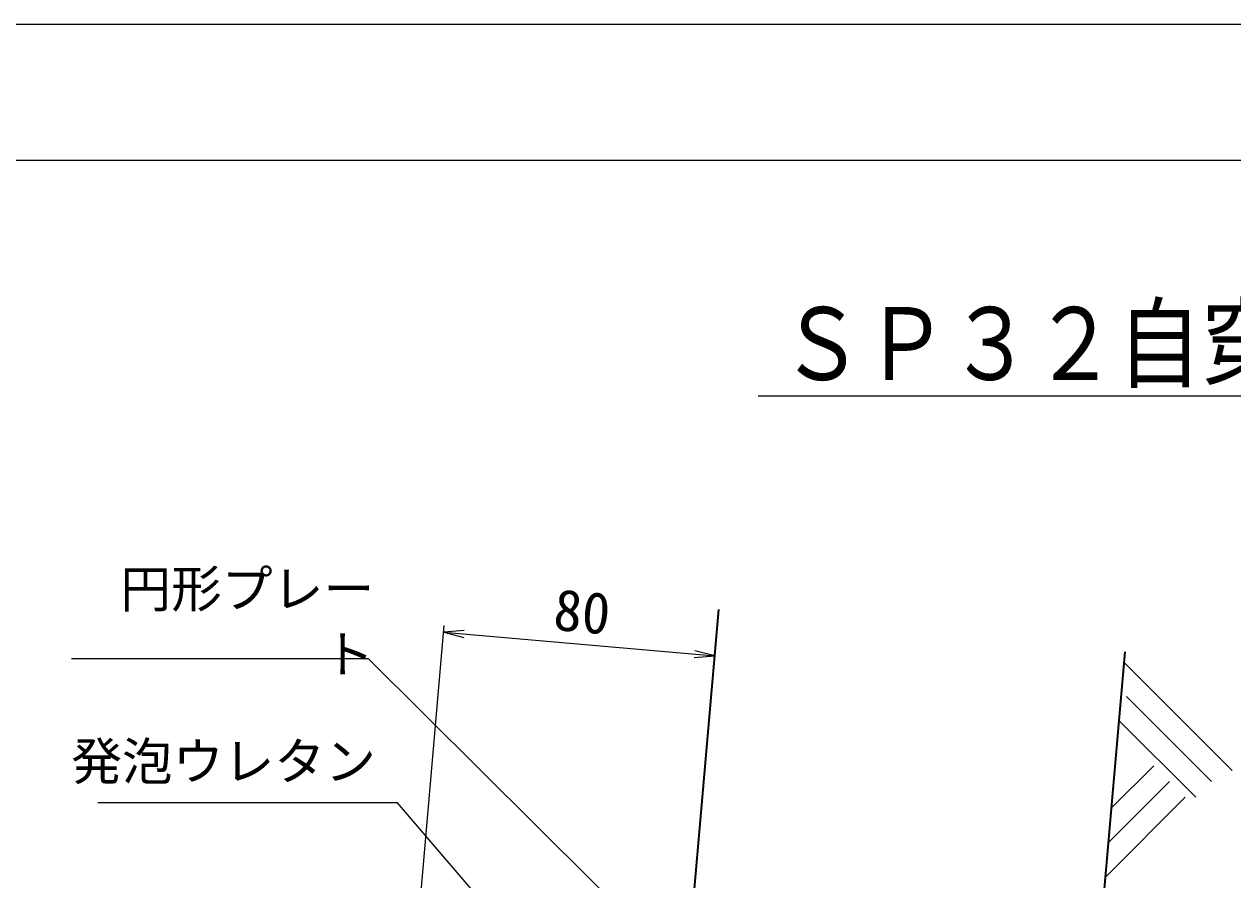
# Model space of a CAD drawing. Units: millimetres at full size, sheet at 1:2.5; details may follow other scales. Extents: x 6248 to 7928, y -9 to 1194.
# Drawn here: x 6580.9 to 6936, y 942.2 to 1193.7 of the extents above; entities that cross this region are included whole.
import ezdxf
from ezdxf.enums import TextEntityAlignment as Align

# ---------------------------------------------------------------- set-up
doc = ezdxf.new("R2010")
doc.units = ezdxf.units.MM
doc.header["$LTSCALE"] = 2.5
for name, color, linetype, lineweight in [('1外形線', 7, 'Continuous', 35), ('2細い実線', 3, 'Continuous', 20), ('6寸法線', 4, 'Continuous', 15), ('7枠', 7, 'Continuous', 13), ('寸法線', 4, 'Continuous', 13), ('枠', 7, 'Continuous', 13), ('細い実線', 3, 'Continuous', 20)]:
    doc.layers.add(name, color=color, linetype=linetype, lineweight=lineweight)
doc.layers.add('文字', color=7, linetype='Continuous')
doc.styles.add('ＭＳ ゴシック', font='')
doc.styles.get('ＭＳ ゴシック').set_extended_font_data('MS Gothic')

# ---------------------------------------------------------------- blocks, each defined once
blk = doc.blocks.new('open_arrow')
at = {"color": 0, "linetype": 'Continuous', "lineweight": -2}
blk.add_lwpolyline([(7.5, 1.25), (0, 0), (7.5, -1.25)], dxfattribs=at)

msp = doc.modelspace()

# ---------------------------------------------------------------- linework, layer by layer
at = {"layer": '1外形線'}
for p, q in [((6771.685, 869.066), (6785.039, 1021.701)), ((6890.754, 853.18), (6904.403, 1009.189))]:
    msp.add_line(p, q, dxfattribs=at)
at = {"layer": '2細い実線'}
for p, q in [((6935.873, 974.33), (6904.13, 1006.072)), ((6929.786, 971.136), (6904.784, 996.137)), ((6925.146, 966.495), (6902.637, 989.004)), ((6900.397, 963.402), (6912.771, 975.776)), ((6899.507, 953.231), (6917.412, 971.136)), ((6898.617, 943.061), (6922.052, 966.495))]:
    msp.add_line(p, q, dxfattribs=at)
at = {"layer": '6寸法線'}
for points in [[(6768.658, 921.069), (6764.403, 925.299), (6682.02, 1007.207), (6672.82, 1007.207)], [(6778.181, 862.547), (6772.328, 869.383), (6690.592, 964.852), (6676.792, 964.852)]]:
    msp.add_lwpolyline(points, dxfattribs=at)
at = {"layer": '7枠'}
for p, q in [((6247.645, 1193.67), (7927.645, 1193.67)), ((6287.645, 1153.67), (7887.645, 1153.67))]:
    msp.add_line(p, q, dxfattribs=at)
at = {"layer": '寸法線'}
for p, q in [((6689.785, 850.766), (6704.327, 1016.987)), ((6704.153, 1014.994), (6783.848, 1008.022)), ((6769.481, 843.794), (6784.023, 1010.014)), ((6672.82, 1007.207), (6594.782, 1007.207)), ((6676.792, 964.852), (6602.53, 964.852))]:
    msp.add_line(p, q, dxfattribs=at)
at = {"layer": '細い実線'}
msp.add_line((6796.511, 1084.422), (7254.762, 1084.422), dxfattribs=at)

# ---------------------------------------------------------------- block references
at = {"layer": '寸法線', "xscale": 0.8, "yscale": 0.8}
for p, rotation in [((6704.153, 1014.994), 355), ((6783.848, 1008.022), 175)]:
    msp.add_blockref('open_arrow', p, dxfattribs=dict(at, rotation=rotation))

# ---------------------------------------------------------------- texts
at = {"layer": '寸法線', "style": 'ＭＳ ゴシック'}
msp.add_text('80', height=12.15, rotation=355, dxfattribs=at).set_placement((6744.837, 1021.072), align=Align.MIDDLE_CENTER)
at = {"layer": '文字', "style": 'ＭＳ ゴシック', "width": 0.85}
msp.add_text('ＳＰ３２自穿孔ボルト組み込み図（その２）', height=21.39, dxfattribs=at).set_placement((6802.822, 1082.721), align=Align.BOTTOM_LEFT)
at = {"layer": '枠', "style": 'ＭＳ ゴシック'}
for s, p in [('円形プレー', (6609.136, 1033.235)), ('ト', (6668.81, 1014.035))]:
    msp.add_text(s, height=10.94, dxfattribs=at).set_placement(p, align=Align.TOP_LEFT)
msp.add_text('発泡ウレタン', height=10.94, dxfattribs=at).set_placement((6684.236, 977.077), align=Align.MIDDLE_RIGHT)

doc.saveas('drawing.dxf')
